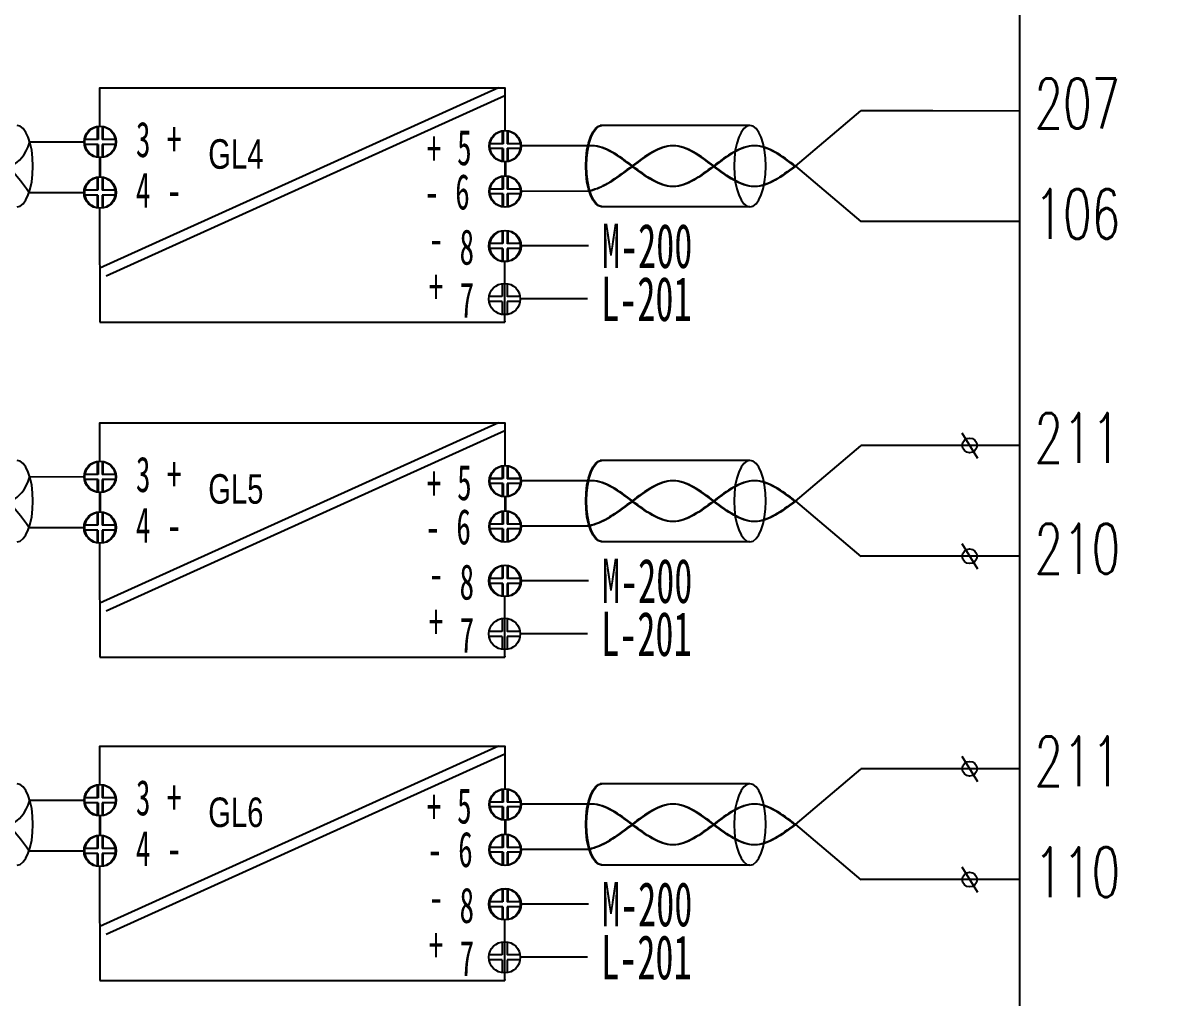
# Model space of a CAD drawing. Header units: millimetres. Extents: x 201 to 11482, y -7821 to 251.
# Drawn here: x 6567 to 6670.9, y -5588.7 to -5500.7 of the extents above; entities that cross this region are included whole.
import ezdxf

# ---------------------------------------------------------------- set-up
doc = ezdxf.new("R2010")
doc.units = ezdxf.units.MM
for name, color, linetype in [('02', 7, 'Continuous'), ('TEXT', 6, 'Continuous'), ('µçÂ¡¤Í¼', 7, 'Continuous')]:
    doc.layers.add(name, color=color, linetype=linetype)
doc.styles.add('HZ', font='txt', dxfattribs={"width": 0.67, "bigfont": 'hztxt'})

msp = doc.modelspace()

# ---------------------------------------------------------------- linework, layer by layer
for p, q in [((6657.024, -5508.672), (6649.174, -5508.645)), ((6610.52, -5522.268), (6610.52, -5527.737)), ((6610.52, -5552.499), (6610.52, -5557.969)), ((6610.52, -5581.683), (6610.52, -5587.152))]:
    msp.add_line(p, q)
at = {"color": 6}
for p, q in [((6573.959, -5517.451), (6573.975, -5527.737)), ((6573.975, -5527.737), (6610.546, -5527.737)), ((6573.959, -5547.682), (6573.975, -5557.969)), ((6573.975, -5557.969), (6610.546, -5557.969)), ((6573.959, -5576.866), (6573.975, -5587.152)), ((6573.975, -5587.152), (6610.546, -5587.152))]:
    msp.add_line(p, q, dxfattribs=at)
msp.add_lwpolyline([(6657.024, -5406.333), (6675.868, -5406.333), (6675.868, -5657.85), (6657.024, -5657.85)], close=True)
at = {"layer": '02', "color": 6, "lineweight": -2}
for p, q in [((6609.973, -5506.577), (6573.969, -5522.853)), ((6610.542, -5507.313), (6574.538, -5523.59)), ((6567.636, -5511.441), (6572.608, -5511.443)), ((6567.654, -5511.441), (6572.626, -5511.443)), ((6618.023, -5511.827), (6611.944, -5511.827)), ((6618.094, -5511.826), (6612.015, -5511.826)), ((6567.578, -5516.038), (6572.6, -5516.038)), ((6567.596, -5516.038), (6572.618, -5516.038)), ((6618.15, -5515.92), (6611.944, -5515.921)), ((6618.221, -5515.919), (6612.015, -5515.921)), ((6618.011, -5520.84), (6611.932, -5520.84)), ((6618.082, -5520.839), (6612.003, -5520.839)), ((6618.011, -5525.624), (6611.932, -5525.624)), ((6609.973, -5536.808), (6573.969, -5553.084)), ((6610.542, -5537.545), (6574.538, -5553.821)), ((6567.636, -5541.672), (6572.608, -5541.675)), ((6567.654, -5541.672), (6572.626, -5541.675)), ((6618.023, -5542.059), (6611.944, -5542.059)), ((6618.094, -5542.058), (6612.015, -5542.058)), ((6567.578, -5546.27), (6572.6, -5546.27)), ((6567.596, -5546.27), (6572.618, -5546.27)), ((6618.15, -5546.152), (6611.944, -5546.153)), ((6618.221, -5546.151), (6612.015, -5546.152)), ((6618.011, -5551.072), (6611.932, -5551.072)), ((6618.082, -5551.071), (6612.003, -5551.071)), ((6618.011, -5555.855), (6611.932, -5555.855)), ((6609.973, -5565.992), (6573.969, -5582.268)), ((6610.542, -5566.728), (6574.538, -5583.005)), ((6567.636, -5570.856), (6572.608, -5570.858)), ((6567.654, -5570.856), (6572.626, -5570.858)), ((6618.023, -5571.242), (6611.944, -5571.242)), ((6618.094, -5571.241), (6612.015, -5571.241)), ((6567.578, -5575.453), (6572.6, -5575.453)), ((6567.596, -5575.453), (6572.618, -5575.453)), ((6618.15, -5575.335), (6611.944, -5575.336)), ((6618.221, -5575.334), (6612.015, -5575.336)), ((6618.011, -5580.255), (6611.932, -5580.255)), ((6618.082, -5580.254), (6612.003, -5580.254)), ((6618.011, -5585.039), (6611.932, -5585.039))]:
    msp.add_line(p, q, dxfattribs=at)
at = {"layer": '02'}
for p, q in [((6636.789, -5513.647), (6642.689, -5508.645)), ((6573.746, -5510.069), (6573.746, -5511.243)), ((6573.799, -5510.068), (6573.799, -5511.242)), ((6573.817, -5510.068), (6573.817, -5511.242)), ((6574.187, -5510.069), (6574.187, -5511.243)), ((6574.24, -5510.068), (6574.24, -5511.242)), ((6574.258, -5510.068), (6574.258, -5511.242)), ((6632.597, -5509.971), (6619.145, -5509.971)), ((6632.668, -5509.97), (6619.216, -5509.97)), ((6610.312, -5510.448), (6610.312, -5511.622)), ((6610.383, -5510.448), (6610.383, -5511.622)), ((6610.753, -5510.448), (6610.753, -5511.622)), ((6610.824, -5510.448), (6610.824, -5511.622)), ((6573.746, -5511.243), (6572.572, -5511.243)), ((6573.746, -5511.684), (6572.572, -5511.684)), ((6573.799, -5511.242), (6572.625, -5511.242)), ((6573.799, -5511.683), (6572.625, -5511.683)), ((6573.817, -5511.242), (6572.643, -5511.242)), ((6573.817, -5511.683), (6572.643, -5511.683)), ((6573.746, -5511.684), (6573.746, -5512.858)), ((6573.799, -5511.683), (6573.799, -5512.857)), ((6573.817, -5511.683), (6573.817, -5512.857)), ((6575.361, -5511.243), (6574.187, -5511.243)), ((6575.361, -5511.684), (6574.187, -5511.684)), ((6574.187, -5511.684), (6574.187, -5512.858)), ((6575.414, -5511.242), (6574.24, -5511.242)), ((6575.414, -5511.683), (6574.24, -5511.683)), ((6574.24, -5511.683), (6574.24, -5512.857)), ((6575.432, -5511.242), (6574.258, -5511.242)), ((6575.432, -5511.683), (6574.258, -5511.683)), ((6574.258, -5511.683), (6574.258, -5512.857)), ((6610.312, -5511.622), (6609.138, -5511.622)), ((6610.312, -5512.064), (6609.138, -5512.064)), ((6610.383, -5511.622), (6609.209, -5511.622)), ((6610.383, -5512.063), (6609.209, -5512.063)), ((6610.312, -5512.064), (6610.312, -5513.238)), ((6610.383, -5512.063), (6610.383, -5513.237)), ((6611.927, -5511.622), (6610.753, -5511.622)), ((6611.927, -5512.064), (6610.753, -5512.064)), ((6610.753, -5512.064), (6610.753, -5513.238)), ((6611.998, -5511.622), (6610.824, -5511.622)), ((6611.998, -5512.063), (6610.824, -5512.063)), ((6610.824, -5512.063), (6610.824, -5513.237)), ((6636.789, -5513.647), (6642.689, -5518.647)), ((6573.739, -5514.644), (6573.739, -5515.818)), ((6573.792, -5514.643), (6573.792, -5515.818)), ((6573.81, -5514.643), (6573.81, -5515.818)), ((6574.18, -5514.644), (6574.18, -5515.818)), ((6574.233, -5514.643), (6574.233, -5515.818)), ((6574.251, -5514.643), (6574.251, -5515.818)), ((6610.312, -5514.541), (6610.312, -5515.715)), ((6610.383, -5514.54), (6610.383, -5515.714)), ((6610.753, -5514.541), (6610.753, -5515.715)), ((6610.824, -5514.54), (6610.824, -5515.714)), ((6573.739, -5515.818), (6572.564, -5515.818)), ((6573.739, -5516.26), (6572.564, -5516.26)), ((6573.792, -5515.818), (6572.618, -5515.818)), ((6573.792, -5516.259), (6572.618, -5516.259)), ((6573.81, -5515.818), (6572.636, -5515.818)), ((6573.81, -5516.259), (6572.636, -5516.259)), ((6573.739, -5516.26), (6573.739, -5517.434)), ((6573.792, -5516.259), (6573.792, -5517.433)), ((6573.81, -5516.259), (6573.81, -5517.433)), ((6575.354, -5515.818), (6574.18, -5515.818)), ((6575.354, -5516.26), (6574.18, -5516.26)), ((6574.18, -5516.26), (6574.18, -5517.434)), ((6575.407, -5515.818), (6574.233, -5515.818)), ((6575.407, -5516.259), (6574.233, -5516.259)), ((6574.233, -5516.259), (6574.233, -5517.433)), ((6575.425, -5515.818), (6574.251, -5515.818)), ((6575.425, -5516.259), (6574.251, -5516.259)), ((6574.251, -5516.259), (6574.251, -5517.433)), ((6610.312, -5515.715), (6609.138, -5515.715)), ((6610.312, -5516.157), (6609.138, -5516.157)), ((6610.383, -5515.714), (6609.209, -5515.714)), ((6610.383, -5516.156), (6609.209, -5516.156)), ((6610.312, -5516.157), (6610.312, -5517.331)), ((6610.383, -5516.156), (6610.383, -5517.33)), ((6611.927, -5515.715), (6610.753, -5515.715)), ((6611.927, -5516.157), (6610.753, -5516.157)), ((6610.753, -5516.157), (6610.753, -5517.331)), ((6611.998, -5515.714), (6610.824, -5515.714)), ((6611.998, -5516.156), (6610.824, -5516.156)), ((6610.824, -5516.156), (6610.824, -5517.33)), ((6632.597, -5517.325), (6619.275, -5517.31)), ((6632.668, -5517.324), (6619.346, -5517.309)), ((6610.3, -5519.461), (6610.3, -5520.635)), ((6610.371, -5519.461), (6610.371, -5520.635)), ((6610.741, -5519.461), (6610.741, -5520.635)), ((6610.812, -5519.461), (6610.812, -5520.635)), ((6610.3, -5520.635), (6609.125, -5520.635)), ((6610.3, -5521.077), (6609.125, -5521.077)), ((6610.371, -5520.635), (6609.197, -5520.635)), ((6610.371, -5521.076), (6609.197, -5521.076)), ((6610.3, -5521.077), (6610.3, -5522.251)), ((6610.371, -5521.076), (6610.371, -5522.25)), ((6611.915, -5520.635), (6610.741, -5520.635)), ((6611.915, -5521.077), (6610.741, -5521.077)), ((6610.741, -5521.077), (6610.741, -5522.251)), ((6611.986, -5520.635), (6610.812, -5520.635)), ((6611.986, -5521.076), (6610.812, -5521.076)), ((6610.812, -5521.076), (6610.812, -5522.25)), ((6610.3, -5524.245), (6610.3, -5525.419)), ((6610.741, -5524.245), (6610.741, -5525.419)), ((6610.3, -5525.419), (6609.125, -5525.419)), ((6611.915, -5525.419), (6610.741, -5525.419)), ((6610.3, -5525.86), (6609.125, -5525.86)), ((6610.3, -5525.86), (6610.3, -5527.034)), ((6611.915, -5525.86), (6610.741, -5525.86)), ((6610.741, -5525.86), (6610.741, -5527.034)), ((6636.789, -5543.878), (6642.689, -5538.877)), ((6632.597, -5540.202), (6619.145, -5540.202)), ((6632.668, -5540.201), (6619.216, -5540.201)), ((6573.746, -5540.3), (6573.746, -5541.474)), ((6573.799, -5540.299), (6573.799, -5541.473)), ((6573.817, -5540.299), (6573.817, -5541.474)), ((6574.187, -5540.3), (6574.187, -5541.474)), ((6574.24, -5540.299), (6574.24, -5541.473)), ((6574.258, -5540.299), (6574.258, -5541.474)), ((6610.312, -5540.68), (6610.312, -5541.854)), ((6610.383, -5540.679), (6610.383, -5541.853)), ((6610.753, -5540.68), (6610.753, -5541.854)), ((6610.824, -5540.679), (6610.824, -5541.853)), ((6573.746, -5541.474), (6572.572, -5541.474)), ((6573.746, -5541.916), (6572.572, -5541.916)), ((6573.799, -5541.473), (6572.625, -5541.473)), ((6573.799, -5541.915), (6572.625, -5541.915)), ((6573.817, -5541.474), (6572.643, -5541.474)), ((6573.817, -5541.915), (6572.643, -5541.915)), ((6573.746, -5541.916), (6573.746, -5543.09)), ((6573.799, -5541.915), (6573.799, -5543.089)), ((6573.817, -5541.915), (6573.817, -5543.089)), ((6575.361, -5541.474), (6574.187, -5541.474)), ((6575.361, -5541.916), (6574.187, -5541.916)), ((6574.187, -5541.916), (6574.187, -5543.09)), ((6575.414, -5541.473), (6574.24, -5541.473)), ((6575.414, -5541.915), (6574.24, -5541.915)), ((6574.24, -5541.915), (6574.24, -5543.089)), ((6575.432, -5541.474), (6574.258, -5541.474)), ((6575.432, -5541.915), (6574.258, -5541.915)), ((6574.258, -5541.915), (6574.258, -5543.089)), ((6610.312, -5541.854), (6609.138, -5541.854)), ((6610.312, -5542.295), (6609.138, -5542.295)), ((6610.383, -5541.853), (6609.209, -5541.853)), ((6610.383, -5542.294), (6609.209, -5542.294)), ((6610.312, -5542.295), (6610.312, -5543.469)), ((6610.383, -5542.294), (6610.383, -5543.468)), ((6611.927, -5541.854), (6610.753, -5541.854)), ((6611.927, -5542.295), (6610.753, -5542.295)), ((6610.753, -5542.295), (6610.753, -5543.469)), ((6611.998, -5541.853), (6610.824, -5541.853)), ((6611.998, -5542.294), (6610.824, -5542.294)), ((6610.824, -5542.294), (6610.824, -5543.468)), ((6636.789, -5543.878), (6642.689, -5548.879)), ((6573.739, -5544.876), (6573.739, -5546.05)), ((6573.792, -5544.875), (6573.792, -5546.049)), ((6573.81, -5544.875), (6573.81, -5546.049)), ((6574.18, -5544.876), (6574.18, -5546.05)), ((6574.233, -5544.875), (6574.233, -5546.049)), ((6574.251, -5544.875), (6574.251, -5546.049)), ((6610.312, -5544.773), (6610.312, -5545.947)), ((6610.383, -5544.772), (6610.383, -5545.946)), ((6610.753, -5544.773), (6610.753, -5545.947)), ((6610.824, -5544.772), (6610.824, -5545.946)), ((6573.739, -5546.05), (6572.564, -5546.05)), ((6573.739, -5546.491), (6572.564, -5546.491)), ((6573.792, -5546.049), (6572.618, -5546.049)), ((6573.792, -5546.49), (6572.618, -5546.49)), ((6573.81, -5546.049), (6572.636, -5546.049)), ((6573.81, -5546.49), (6572.636, -5546.49)), ((6573.739, -5546.491), (6573.739, -5547.665)), ((6573.792, -5546.49), (6573.792, -5547.664)), ((6573.81, -5546.49), (6573.81, -5547.664)), ((6575.354, -5546.05), (6574.18, -5546.05)), ((6575.354, -5546.491), (6574.18, -5546.491)), ((6574.18, -5546.491), (6574.18, -5547.665)), ((6575.407, -5546.049), (6574.233, -5546.049)), ((6575.407, -5546.49), (6574.233, -5546.49)), ((6574.233, -5546.49), (6574.233, -5547.664)), ((6575.425, -5546.049), (6574.251, -5546.049)), ((6575.425, -5546.49), (6574.251, -5546.49)), ((6574.251, -5546.49), (6574.251, -5547.664)), ((6610.312, -5545.947), (6609.138, -5545.947)), ((6610.312, -5546.388), (6609.138, -5546.388)), ((6610.383, -5545.946), (6609.209, -5545.946)), ((6610.383, -5546.387), (6609.209, -5546.387)), ((6610.312, -5546.388), (6610.312, -5547.562)), ((6610.383, -5546.387), (6610.383, -5547.561)), ((6611.927, -5545.947), (6610.753, -5545.947)), ((6611.927, -5546.388), (6610.753, -5546.388)), ((6610.753, -5546.388), (6610.753, -5547.562)), ((6611.998, -5545.946), (6610.824, -5545.946)), ((6611.998, -5546.387), (6610.824, -5546.387)), ((6610.824, -5546.387), (6610.824, -5547.561)), ((6632.597, -5547.556), (6619.275, -5547.541)), ((6632.668, -5547.555), (6619.346, -5547.54)), ((6610.3, -5549.693), (6610.3, -5550.867)), ((6610.371, -5549.692), (6610.371, -5550.866)), ((6610.741, -5549.693), (6610.741, -5550.867)), ((6610.812, -5549.692), (6610.812, -5550.866)), ((6610.3, -5550.867), (6609.125, -5550.867)), ((6610.3, -5551.308), (6609.125, -5551.308)), ((6610.371, -5550.866), (6609.197, -5550.866)), ((6610.371, -5551.307), (6609.197, -5551.307)), ((6610.3, -5551.308), (6610.3, -5552.482)), ((6610.371, -5551.307), (6610.371, -5552.481)), ((6611.915, -5550.867), (6610.741, -5550.867)), ((6611.915, -5551.308), (6610.741, -5551.308)), ((6610.741, -5551.308), (6610.741, -5552.482)), ((6611.986, -5550.866), (6610.812, -5550.866)), ((6611.986, -5551.307), (6610.812, -5551.307)), ((6610.812, -5551.307), (6610.812, -5552.481)), ((6610.3, -5554.476), (6610.3, -5555.65)), ((6610.741, -5554.476), (6610.741, -5555.65)), ((6610.3, -5555.65), (6609.125, -5555.65)), ((6611.915, -5555.65), (6610.741, -5555.65)), ((6610.3, -5556.092), (6609.125, -5556.092)), ((6610.3, -5556.092), (6610.3, -5557.266)), ((6611.915, -5556.092), (6610.741, -5556.092)), ((6610.741, -5556.092), (6610.741, -5557.266)), ((6636.789, -5573.062), (6642.689, -5568.06)), ((6573.746, -5569.484), (6573.746, -5570.658)), ((6573.799, -5569.483), (6573.799, -5570.657)), ((6573.817, -5569.483), (6573.817, -5570.657)), ((6574.187, -5569.484), (6574.187, -5570.658)), ((6574.24, -5569.483), (6574.24, -5570.657)), ((6574.258, -5569.483), (6574.258, -5570.657)), ((6610.312, -5569.863), (6610.312, -5571.037)), ((6610.383, -5569.863), (6610.383, -5571.037)), ((6610.753, -5569.863), (6610.753, -5571.037)), ((6610.824, -5569.863), (6610.824, -5571.037)), ((6632.597, -5569.386), (6619.145, -5569.386)), ((6632.668, -5569.385), (6619.216, -5569.385)), ((6573.746, -5570.658), (6572.572, -5570.658)), ((6573.746, -5571.099), (6572.572, -5571.099)), ((6573.799, -5570.657), (6572.625, -5570.657)), ((6573.799, -5571.098), (6572.625, -5571.098)), ((6573.817, -5570.657), (6572.643, -5570.657)), ((6573.817, -5571.098), (6572.643, -5571.098)), ((6573.746, -5571.099), (6573.746, -5572.273)), ((6573.799, -5571.098), (6573.799, -5572.272)), ((6573.817, -5571.098), (6573.817, -5572.272)), ((6575.361, -5570.658), (6574.187, -5570.658)), ((6575.361, -5571.099), (6574.187, -5571.099)), ((6574.187, -5571.099), (6574.187, -5572.273)), ((6575.414, -5570.657), (6574.24, -5570.657)), ((6575.414, -5571.098), (6574.24, -5571.098)), ((6574.24, -5571.098), (6574.24, -5572.272)), ((6575.432, -5570.657), (6574.258, -5570.657)), ((6575.432, -5571.098), (6574.258, -5571.098)), ((6574.258, -5571.098), (6574.258, -5572.272)), ((6610.312, -5571.037), (6609.138, -5571.037)), ((6610.383, -5571.037), (6609.209, -5571.037)), ((6611.927, -5571.037), (6610.753, -5571.037)), ((6611.998, -5571.037), (6610.824, -5571.037)), ((6610.312, -5571.479), (6609.138, -5571.479)), ((6610.383, -5571.478), (6609.209, -5571.478)), ((6610.312, -5571.479), (6610.312, -5572.653)), ((6610.383, -5571.478), (6610.383, -5572.652)), ((6611.927, -5571.479), (6610.753, -5571.479)), ((6610.753, -5571.479), (6610.753, -5572.653)), ((6611.998, -5571.478), (6610.824, -5571.478)), ((6610.824, -5571.478), (6610.824, -5572.652)), ((6636.789, -5573.062), (6642.689, -5578.062)), ((6573.739, -5574.059), (6573.739, -5575.233)), ((6573.792, -5574.058), (6573.792, -5575.232)), ((6573.81, -5574.058), (6573.81, -5575.233)), ((6574.18, -5574.059), (6574.18, -5575.233)), ((6574.233, -5574.058), (6574.233, -5575.232)), ((6574.251, -5574.058), (6574.251, -5575.233)), ((6610.312, -5573.956), (6610.312, -5575.13)), ((6610.383, -5573.955), (6610.383, -5575.129)), ((6610.753, -5573.956), (6610.753, -5575.13)), ((6610.824, -5573.955), (6610.824, -5575.129)), ((6573.739, -5575.233), (6572.564, -5575.233)), ((6573.792, -5575.232), (6572.618, -5575.232)), ((6573.81, -5575.233), (6572.636, -5575.233)), ((6575.354, -5575.233), (6574.18, -5575.233)), ((6575.407, -5575.232), (6574.233, -5575.232)), ((6575.425, -5575.233), (6574.251, -5575.233)), ((6610.312, -5575.13), (6609.138, -5575.13)), ((6610.312, -5575.572), (6609.138, -5575.572)), ((6610.383, -5575.129), (6609.209, -5575.129)), ((6610.383, -5575.571), (6609.209, -5575.571)), ((6610.312, -5575.572), (6610.312, -5576.746)), ((6610.383, -5575.571), (6610.383, -5576.745)), ((6611.927, -5575.13), (6610.753, -5575.13)), ((6611.927, -5575.572), (6610.753, -5575.572)), ((6610.753, -5575.572), (6610.753, -5576.746)), ((6611.998, -5575.129), (6610.824, -5575.129)), ((6611.998, -5575.571), (6610.824, -5575.571)), ((6610.824, -5575.571), (6610.824, -5576.745)), ((6573.739, -5575.675), (6572.564, -5575.675)), ((6573.792, -5575.674), (6572.618, -5575.674)), ((6573.81, -5575.674), (6572.636, -5575.674)), ((6573.739, -5575.675), (6573.739, -5576.849)), ((6573.792, -5575.674), (6573.792, -5576.848)), ((6573.81, -5575.674), (6573.81, -5576.848)), ((6575.354, -5575.675), (6574.18, -5575.675)), ((6574.18, -5575.675), (6574.18, -5576.849)), ((6575.407, -5575.674), (6574.233, -5575.674)), ((6574.233, -5575.674), (6574.233, -5576.848)), ((6575.425, -5575.674), (6574.251, -5575.674)), ((6574.251, -5575.674), (6574.251, -5576.848)), ((6632.597, -5576.74), (6619.275, -5576.725)), ((6632.668, -5576.739), (6619.346, -5576.724)), ((6610.3, -5578.876), (6610.3, -5580.05)), ((6610.371, -5578.876), (6610.371, -5580.05)), ((6610.741, -5578.876), (6610.741, -5580.05)), ((6610.812, -5578.876), (6610.812, -5580.05)), ((6610.3, -5580.05), (6609.125, -5580.05)), ((6610.3, -5580.492), (6609.125, -5580.492)), ((6610.371, -5580.05), (6609.197, -5580.05)), ((6610.371, -5580.491), (6609.197, -5580.491)), ((6610.3, -5580.492), (6610.3, -5581.666)), ((6610.371, -5580.491), (6610.371, -5581.665)), ((6611.915, -5580.05), (6610.741, -5580.05)), ((6611.915, -5580.492), (6610.741, -5580.492)), ((6610.741, -5580.492), (6610.741, -5581.666)), ((6611.986, -5580.05), (6610.812, -5580.05)), ((6611.986, -5580.491), (6610.812, -5580.491)), ((6610.812, -5580.491), (6610.812, -5581.665)), ((6610.3, -5583.66), (6610.3, -5584.834)), ((6610.741, -5583.66), (6610.741, -5584.834)), ((6610.3, -5584.834), (6609.125, -5584.834)), ((6611.915, -5584.834), (6610.741, -5584.834)), ((6610.3, -5585.275), (6609.125, -5585.275)), ((6610.3, -5585.275), (6610.3, -5586.449)), ((6611.915, -5585.275), (6610.741, -5585.275)), ((6610.741, -5585.275), (6610.741, -5586.449))]:
    msp.add_line(p, q, dxfattribs=at)
at = {"layer": '02', "lineweight": -2}
for p, q in [((6649.174, -5508.645), (6642.689, -5508.645)), ((6649.174, -5538.852), (6642.689, -5538.852)), ((6649.174, -5568.035), (6642.689, -5568.035))]:
    msp.add_line(p, q, dxfattribs=at)
at = {"layer": '02', "color": 6, "lineweight": -2}
for points in [[(6573.966, -5510.052), (6573.969, -5506.577), (6610.542, -5506.577), (6610.542, -5510.431)], [(6573.969, -5514.627), (6573.968, -5512.876)], [(6574.022, -5514.626), (6574.021, -5512.875)], [(6574.023, -5514.626), (6574.024, -5512.875)], [(6574.04, -5514.626), (6574.039, -5512.875)], [(6610.542, -5513.255), (6610.54, -5514.524)], [(6610.613, -5513.254), (6610.611, -5514.523)], [(6610.546, -5527.634), (6610.546, -5527.737)], [(6573.966, -5540.283), (6573.969, -5536.808), (6610.542, -5536.808), (6610.542, -5540.662)], [(6573.969, -5544.858), (6573.968, -5543.107)], [(6574.022, -5544.858), (6574.021, -5543.106)], [(6574.023, -5544.858), (6574.024, -5543.106)], [(6574.04, -5544.858), (6574.039, -5543.106)], [(6610.542, -5543.486), (6610.54, -5544.755)], [(6610.613, -5543.486), (6610.611, -5544.754)], [(6610.546, -5557.866), (6610.546, -5557.969)], [(6573.966, -5569.467), (6573.969, -5565.992), (6610.542, -5565.992), (6610.542, -5569.846)], [(6573.969, -5574.042), (6573.968, -5572.291)], [(6574.022, -5574.041), (6574.021, -5572.29)], [(6574.023, -5574.041), (6574.024, -5572.29)], [(6574.04, -5574.041), (6574.039, -5572.29)], [(6610.542, -5572.67), (6610.54, -5573.939)], [(6610.613, -5572.669), (6610.611, -5573.938)], [(6610.546, -5587.049), (6610.546, -5587.152)]]:
    msp.add_lwpolyline(points, dxfattribs=at)
at = {"layer": '02'}
for centre in [(6573.966, -5511.464), (6574.02, -5511.463), (6574.038, -5511.463), (6610.532, -5511.843), (6610.604, -5511.842), (6573.959, -5516.039), (6574.012, -5516.038), (6574.03, -5516.038), (6610.532, -5515.936), (6610.603, -5515.935), (6610.52, -5520.856), (6610.591, -5520.855), (6610.52, -5525.64), (6573.966, -5541.695), (6574.02, -5541.694), (6574.038, -5541.694), (6610.532, -5542.074), (6610.604, -5542.074), (6573.959, -5546.27), (6574.012, -5546.27), (6574.03, -5546.27), (6610.532, -5546.167), (6610.603, -5546.166), (6610.52, -5551.087), (6610.591, -5551.087), (6610.52, -5555.871), (6573.966, -5570.879), (6574.02, -5570.878), (6574.038, -5570.878), (6610.532, -5571.258), (6610.604, -5571.257), (6573.959, -5575.454), (6574.012, -5575.453), (6574.03, -5575.453), (6610.532, -5575.351), (6610.603, -5575.35), (6610.52, -5580.271), (6610.591, -5580.27), (6610.52, -5585.055)]:
    msp.add_circle(centre, 1.412, dxfattribs=at)
at = {"layer": '02', "color": 6, "lineweight": -2}
for centre, start, end in [((6610.542, -5511.827), 135.56611, 140.56789), ((6610.613, -5511.826), 135.56611, 140.56789), ((6610.542, -5511.827), 39.43211, 49.12691), ((6610.542, -5511.827), 310.87309, 312.83785), ((6610.613, -5511.826), 39.43211, 49.12691), ((6610.613, -5511.826), 310.87309, 312.83785), ((6610.542, -5515.92), 135.56611, 140.56789), ((6610.613, -5515.919), 135.56611, 140.56789), ((6610.542, -5515.92), 39.43211, 49.12691), ((6610.542, -5515.92), 310.87309, 312.83785), ((6610.613, -5515.919), 39.43211, 49.12691), ((6610.613, -5515.919), 310.87309, 312.83785), ((6610.53, -5520.84), 135.56611, 140.56789), ((6610.601, -5520.839), 135.56611, 140.56789), ((6610.53, -5520.84), 39.43211, 49.12691), ((6610.53, -5520.84), 310.87309, 312.83785), ((6610.601, -5520.839), 39.43211, 49.12691), ((6610.601, -5520.839), 310.87309, 312.83785), ((6610.53, -5525.624), 135.56611, 140.56789), ((6610.53, -5525.624), 39.43211, 49.12691), ((6610.53, -5525.624), 310.87309, 312.83785), ((6610.542, -5542.059), 135.56611, 140.56789), ((6610.613, -5542.058), 135.56611, 140.56789), ((6610.542, -5542.059), 39.43211, 49.12691), ((6610.542, -5542.059), 310.87309, 312.83785), ((6610.613, -5542.058), 39.43211, 49.12691), ((6610.613, -5542.058), 310.87309, 312.83785), ((6610.542, -5546.152), 135.56611, 140.56789), ((6610.613, -5546.151), 135.56611, 140.56789), ((6610.542, -5546.152), 39.43211, 49.12691), ((6610.542, -5546.152), 310.87309, 312.83785), ((6610.613, -5546.151), 39.43211, 49.12691), ((6610.613, -5546.151), 310.87309, 312.83785), ((6610.53, -5551.072), 135.56611, 140.56789), ((6610.601, -5551.071), 135.56611, 140.56789), ((6610.53, -5551.072), 39.43211, 49.12691), ((6610.53, -5551.072), 310.87309, 312.83785), ((6610.601, -5551.071), 39.43211, 49.12691), ((6610.601, -5551.071), 310.87309, 312.83785), ((6610.53, -5555.855), 135.56611, 140.56789), ((6610.53, -5555.855), 39.43211, 49.12691), ((6610.53, -5555.855), 310.87309, 312.83785), ((6610.542, -5571.242), 135.56611, 140.56789), ((6610.613, -5571.241), 135.56611, 140.56789), ((6610.542, -5571.242), 39.43211, 49.12691), ((6610.613, -5571.241), 39.43211, 49.12691), ((6610.542, -5571.242), 310.87309, 312.83785), ((6610.613, -5571.241), 310.87309, 312.83785), ((6610.542, -5575.335), 135.56611, 140.56789), ((6610.613, -5575.334), 135.56611, 140.56789), ((6610.542, -5575.335), 39.43211, 49.12691), ((6610.542, -5575.335), 310.87309, 312.83785), ((6610.613, -5575.334), 39.43211, 49.12691), ((6610.613, -5575.334), 310.87309, 312.83785), ((6610.53, -5580.255), 135.56611, 140.56789), ((6610.601, -5580.254), 135.56611, 140.56789), ((6610.53, -5580.255), 39.43211, 49.12691), ((6610.53, -5580.255), 310.87309, 312.83785), ((6610.601, -5580.254), 39.43211, 49.12691), ((6610.601, -5580.254), 310.87309, 312.83785), ((6610.53, -5585.039), 135.56611, 140.56789), ((6610.53, -5585.039), 39.43211, 49.12691), ((6610.53, -5585.039), 310.87309, 312.83785)]:
    msp.add_arc(centre, 0.322, start, end, dxfattribs=at)
at = {"layer": '02'}
for centre in [(6566.504, -5513.647), (6566.504, -5543.878), (6566.504, -5573.062)]:
    msp.add_ellipse(centre, major_axis=(0, 3.677), ratio=0.3908753, start_param=3.1415927, end_param=6.2831853, dxfattribs=at)
at = {"layer": '02', "extrusion": (0, 0, -1)}
for centre in [(6619.275, -5513.633), (6619.346, -5513.632), (6619.275, -5543.864), (6619.346, -5543.863), (6619.275, -5573.048), (6619.346, -5573.047)]:
    msp.add_ellipse(centre, major_axis=(0, 3.677), ratio=0.3908753, start_param=3.1415927, end_param=6.2831853, dxfattribs=at)
for centre in [(6632.668, -5513.647), (6632.668, -5513.647), (6632.668, -5543.878), (6632.668, -5543.878), (6632.668, -5573.062), (6632.668, -5573.062)]:
    msp.add_ellipse(centre, major_axis=(0, 3.677), ratio=0.3908753, dxfattribs=at)
at = {"layer": '02'}
for points, knots in [([(6543.998, -5513.647), (6545.223, -5514.567), (6547.675, -5516.406), (6551.352, -5513.647), (6555.029, -5510.888), (6558.706, -5513.647), (6562.383, -5516.406), (6565.434, -5514.117), (6567.258, -5512.748), (6567.654, -5511.441)], [0, 0, 0, 0, 2.7954019, 5.5908038, 8.3862057, 11.1816075, 13.9770094, 16.7724113, 18.1385703, 18.1385703, 18.1385703, 18.1385703]), ([(6543.998, -5513.647), (6545.223, -5512.727), (6547.675, -5510.888), (6551.352, -5513.647), (6555.029, -5516.406), (6558.706, -5513.647), (6563.115, -5510.339), (6566.298, -5514.153), (6567.596, -5516.038)], [0, 0, 0, 0, 2.7954019, 5.5908038, 8.3862057, 11.1816075, 13.9770094, 18.4411036, 18.4411036, 18.4411036, 18.4411036]), ([(6636.718, -5513.648), (6635.492, -5512.728), (6633.041, -5510.888), (6629.364, -5513.648), (6625.686, -5516.407), (6622.009, -5513.648), (6619.455, -5511.731), (6618.126, -5511.815), (6618.023, -5511.827)], [0, 0, 0, 0, 2.7954019, 5.5908038, 8.3862057, 11.1816075, 13.9770094, 14.2120423, 14.2120423, 14.2120423, 14.2120423]), ([(6636.789, -5513.647), (6635.563, -5512.727), (6633.112, -5510.888), (6629.435, -5513.647), (6625.758, -5516.406), (6622.081, -5513.647), (6619.526, -5511.73), (6618.197, -5511.814), (6618.094, -5511.826)], [0, 0, 0, 0, 2.7954019, 5.5908038, 8.3862057, 11.1816075, 13.9770094, 14.2120423, 14.2120423, 14.2120423, 14.2120423]), ([(6636.718, -5513.648), (6635.492, -5514.568), (6633.041, -5516.407), (6629.364, -5513.648), (6625.686, -5510.888), (6622.009, -5513.648), (6619.457, -5515.563), (6618.522, -5515.773), (6618.15, -5515.92)], [0, 0, 0, 0, 2.7954019, 5.5908038, 8.3862057, 11.1816075, 13.9770094, 14.2068088, 14.2068088, 14.2068088, 14.2068088]), ([(6636.789, -5513.647), (6635.563, -5514.567), (6633.112, -5516.406), (6629.435, -5513.647), (6625.758, -5510.888), (6622.081, -5513.647), (6619.528, -5515.562), (6618.593, -5515.772), (6618.221, -5515.919)], [0, 0, 0, 0, 2.7954019, 5.5908038, 8.3862057, 11.1816075, 13.9770094, 14.2068088, 14.2068088, 14.2068088, 14.2068088]), ([(6543.998, -5543.878), (6545.223, -5544.798), (6547.675, -5546.638), (6551.352, -5543.878), (6555.029, -5541.119), (6558.706, -5543.878), (6562.383, -5546.638), (6565.434, -5544.349), (6567.258, -5542.979), (6567.654, -5541.672)], [0, 0, 0, 0, 2.7954019, 5.5908038, 8.3862057, 11.1816075, 13.9770094, 16.7724113, 18.1385703, 18.1385703, 18.1385703, 18.1385703]), ([(6543.998, -5543.878), (6545.223, -5542.959), (6547.675, -5541.119), (6551.352, -5543.878), (6555.029, -5546.638), (6558.706, -5543.878), (6563.115, -5540.57), (6566.298, -5544.384), (6567.596, -5546.27)], [0, 0, 0, 0, 2.7954019, 5.5908038, 8.3862057, 11.1816075, 13.9770094, 18.4411036, 18.4411036, 18.4411036, 18.4411036]), ([(6636.718, -5543.879), (6635.492, -5542.959), (6633.041, -5541.12), (6629.364, -5543.879), (6625.686, -5546.639), (6622.009, -5543.879), (6619.455, -5541.962), (6618.126, -5542.046), (6618.023, -5542.059)], [0, 0, 0, 0, 2.7954019, 5.5908038, 8.3862057, 11.1816075, 13.9770094, 14.2120423, 14.2120423, 14.2120423, 14.2120423]), ([(6636.789, -5543.878), (6635.563, -5542.959), (6633.112, -5541.119), (6629.435, -5543.878), (6625.758, -5546.638), (6622.081, -5543.878), (6619.526, -5541.961), (6618.197, -5542.045), (6618.094, -5542.058)], [0, 0, 0, 0, 2.7954019, 5.5908038, 8.3862057, 11.1816075, 13.9770094, 14.2120423, 14.2120423, 14.2120423, 14.2120423]), ([(6636.718, -5543.879), (6635.492, -5544.799), (6633.041, -5546.639), (6629.364, -5543.879), (6625.686, -5541.12), (6622.009, -5543.879), (6619.457, -5545.795), (6618.522, -5546.004), (6618.15, -5546.152)], [0, 0, 0, 0, 2.7954019, 5.5908038, 8.3862057, 11.1816075, 13.9770094, 14.2068088, 14.2068088, 14.2068088, 14.2068088]), ([(6636.789, -5543.878), (6635.563, -5544.798), (6633.112, -5546.638), (6629.435, -5543.878), (6625.758, -5541.119), (6622.081, -5543.878), (6619.528, -5545.794), (6618.593, -5546.004), (6618.221, -5546.151)], [0, 0, 0, 0, 2.7954019, 5.5908038, 8.3862057, 11.1816075, 13.9770094, 14.2068088, 14.2068088, 14.2068088, 14.2068088]), ([(6543.998, -5573.062), (6545.223, -5573.982), (6547.675, -5575.821), (6551.352, -5573.062), (6555.029, -5570.303), (6558.706, -5573.062), (6562.383, -5575.821), (6565.434, -5573.532), (6567.258, -5572.163), (6567.654, -5570.856)], [0, 0, 0, 0, 2.7954019, 5.5908038, 8.3862057, 11.1816075, 13.9770094, 16.7724113, 18.1385703, 18.1385703, 18.1385703, 18.1385703]), ([(6543.998, -5573.062), (6545.223, -5572.142), (6547.675, -5570.303), (6551.352, -5573.062), (6555.029, -5575.821), (6558.706, -5573.062), (6563.115, -5569.754), (6566.298, -5573.568), (6567.596, -5575.453)], [0, 0, 0, 0, 2.7954019, 5.5908038, 8.3862057, 11.1816075, 13.9770094, 18.4411036, 18.4411036, 18.4411036, 18.4411036]), ([(6636.718, -5573.063), (6635.492, -5572.143), (6633.041, -5570.303), (6629.364, -5573.063), (6625.686, -5575.822), (6622.009, -5573.063), (6619.455, -5571.146), (6618.126, -5571.23), (6618.023, -5571.242)], [0, 0, 0, 0, 2.7954019, 5.5908038, 8.3862057, 11.1816075, 13.9770094, 14.2120423, 14.2120423, 14.2120423, 14.2120423]), ([(6636.789, -5573.062), (6635.563, -5572.142), (6633.112, -5570.303), (6629.435, -5573.062), (6625.758, -5575.821), (6622.081, -5573.062), (6619.526, -5571.145), (6618.197, -5571.229), (6618.094, -5571.241)], [0, 0, 0, 0, 2.7954019, 5.5908038, 8.3862057, 11.1816075, 13.9770094, 14.2120423, 14.2120423, 14.2120423, 14.2120423]), ([(6636.718, -5573.063), (6635.492, -5573.983), (6633.041, -5575.822), (6629.364, -5573.063), (6625.686, -5570.303), (6622.009, -5573.063), (6619.457, -5574.978), (6618.522, -5575.188), (6618.15, -5575.335)], [0, 0, 0, 0, 2.7954019, 5.5908038, 8.3862057, 11.1816075, 13.9770094, 14.2068088, 14.2068088, 14.2068088, 14.2068088]), ([(6636.789, -5573.062), (6635.563, -5573.982), (6633.112, -5575.821), (6629.435, -5573.062), (6625.758, -5570.303), (6622.081, -5573.062), (6619.528, -5574.977), (6618.593, -5575.187), (6618.221, -5575.334)], [0, 0, 0, 0, 2.7954019, 5.5908038, 8.3862057, 11.1816075, 13.9770094, 14.2068088, 14.2068088, 14.2068088, 14.2068088])]:
    msp.add_open_spline(points, degree=3, knots=knots, dxfattribs=at)
at = {"layer": 'µçÂ¡¤Í¼'}
for p, q in [((6657.024, -5518.647), (6642.689, -5518.647)), ((6651.803, -5537.714), (6653.195, -5539.989)), ((6657.024, -5538.852), (6649.174, -5538.852)), ((6651.803, -5547.716), (6653.195, -5549.991)), ((6657.024, -5548.854), (6642.689, -5548.854)), ((6651.803, -5566.898), (6653.195, -5569.173)), ((6657.024, -5568.035), (6649.174, -5568.035)), ((6651.803, -5576.9), (6653.195, -5579.175)), ((6657.024, -5578.037), (6642.689, -5578.037))]:
    msp.add_line(p, q, dxfattribs=at)
for centre in [(6652.499, -5538.852), (6652.499, -5548.854), (6652.499, -5568.035), (6652.499, -5578.037)]:
    msp.add_circle(centre, 0.667, dxfattribs=at)

# ---------------------------------------------------------------- texts
at = {"layer": '02', "width": 0.6}
for s, height, p in [('3', 3.2, (6577.239, -5512.828)), ('+', 3.2, (6580.034, -5512.829)), ('+', 3.2, (6603.491, -5513.665)), ('5', 3.2, (6606.234, -5513.566)), ('4', 3.2, (6577.232, -5517.403)), ('6', 3.2, (6606.061, -5517.555)), ('-', 3.2, (6580.036, -5517.404)), ('-', 3.2, (6603.286, -5517.555)), ('8', 3.2, (6606.455, -5522.54)), ('M-200', 4, (6619.305, -5522.843)), ('-', 3.2, (6603.697, -5521.783)), ('+', 3.2, (6603.67, -5526.141)), ('L-201', 4, (6619.234, -5527.627)), ('7', 3.2, (6606.455, -5527.324)), ('3', 3.2, (6577.239, -5543.059)), ('+', 3.2, (6580.034, -5543.06)), ('+', 3.2, (6603.491, -5543.896)), ('5', 3.2, (6606.234, -5543.798)), ('4', 3.2, (6577.232, -5547.635)), ('6', 3.2, (6606.164, -5547.786)), ('-', 3.2, (6580.036, -5547.636)), ('-', 3.2, (6603.389, -5547.786)), ('8', 3.2, (6606.455, -5552.772)), ('M-200', 4, (6619.305, -5553.074)), ('-', 3.2, (6603.697, -5552.015)), ('+', 3.2, (6603.67, -5556.372)), ('7', 3.2, (6606.455, -5557.555)), ('L-201', 4, (6619.234, -5557.859)), ('3', 3.2, (6577.239, -5572.243)), ('+', 3.2, (6580.034, -5572.244)), ('+', 3.2, (6603.491, -5573.08)), ('5', 3.2, (6606.234, -5572.981)), ('4', 3.2, (6577.232, -5576.818)), ('6', 3.2, (6606.33, -5576.908)), ('-', 3.2, (6580.036, -5576.819)), ('-', 3.2, (6603.555, -5576.908)), ('M-200', 4, (6619.305, -5582.258)), ('8', 3.2, (6606.455, -5581.955)), ('-', 3.2, (6603.697, -5581.198)), ('+', 3.2, (6603.67, -5585.556)), ('7', 3.2, (6606.455, -5586.739)), ('L-201', 4, (6619.234, -5587.042))]:
    msp.add_text(s, height=height, dxfattribs=at).set_placement(p)
at = {"layer": 'TEXT', "style": 'HZ', "width": 0.67}
for s, p in [('207', (6658.346, -5510.248)), ('106', (6658.346, -5520.223)), ('211', (6658.346, -5540.428)), ('210', (6658.346, -5550.43)), ('211', (6658.346, -5569.612)), ('110', (6658.346, -5579.613))]:
    msp.add_text(s, height=4.5, dxfattribs=at).set_placement(p)
at = {"layer": 'µçÂ¡¤Í¼', "char_height": 2.66715, "width": 6.70702, "attachment_point": 1}
for s, insert in [('{\\W0.707;\\fArial|b0|i0|c0|p32;GL4}', (6583.766, -5511.217)), ('{\\W0.707;\\fArial|b0|i0|c0|p32;GL5}', (6583.766, -5541.448)), ('{\\W0.707;\\fArial|b0|i0|c0|p32;GL6}', (6583.766, -5570.632))]:
    msp.add_mtext(s, dxfattribs=dict(at, insert=insert))

doc.saveas('drawing.dxf')
